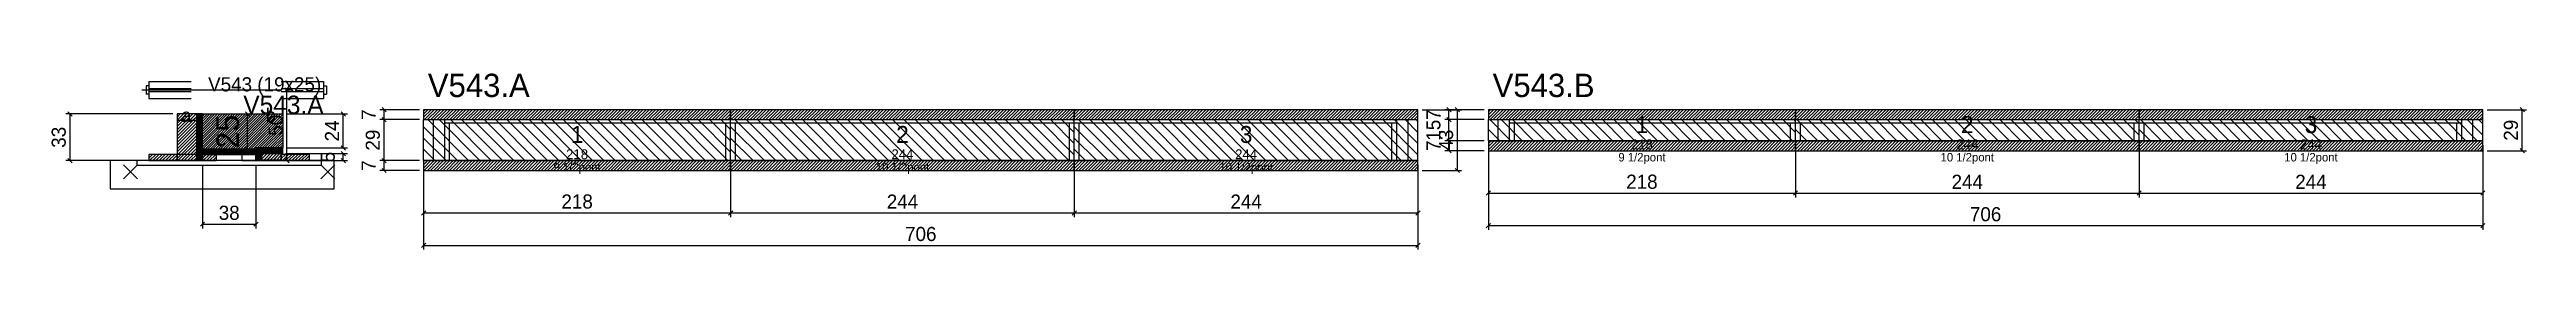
# Model space of a CAD drawing. Extents: x -69 to 1690, y -92 to 33.
import ezdxf
from ezdxf.enums import TextEntityAlignment as Align

# ---------------------------------------------------------------- set-up
doc = ezdxf.new("R2010")
doc.units = 0
for name, color, linetype in [('5', 5, 'Continuous'), ('barrote', 126, 'Continuous'), ('CONCRETO', 251, 'Continuous'), ('COTA', 241, 'Continuous'), ('Cota Seção (2x)', 241, 'Continuous'), ('detalhes', 7, 'Continuous'), ('Hachura', 251, 'Continuous'), ('Madeira', 126, 'Continuous'), ('NOMENCLATURA', 7, 'Continuous'), ('Painéis', 200, 'Continuous'), ('presilha', 224, 'Continuous'), ('Reaproveitamento', 30, 'Continuous'), ('SARR_2.2x7', 40, 'Continuous'), ('SARR_3.5x7', 81, 'Continuous'), ('SCO-___-LAJ', 224, 'Continuous'), ('TENSOR', 224, 'Continuous'), ('texto', 7, 'Continuous'), ('Texto Seção', 7, 'Continuous')]:
    doc.layers.add(name, color=color, linetype=linetype)
doc.dimstyles.new('PAINEL', dxfattribs={"dimtxt": 10, "dimasz": 3, "dimexe": 3, "dimexo": 3, "dimgap": 3, "dimtad": 1, "dimblk": 'OBLIQUE', "dimblk1": 'OBLIQUE', "dimcen": 2.5, "dimclrd": 4, "dimclre": 4, "dimclrt": 240, "dimazin": 3, "dimtfac": 1, "dimtmove": 0, "dimatfit": 3})
doc.dimstyles.new('SECAO2X', dxfattribs={"dimtxt": 16, "dimasz": 3, "dimexe": 3, "dimexo": 3, "dimgap": 3, "dimtad": 1, "dimblk": 'OBLIQUE', "dimblk1": 'OBLIQUE', "dimcen": 2.5, "dimclrd": 4, "dimclre": 4, "dimclrt": 240, "dimazin": 3, "dimtfac": 1, "dimtmove": 0, "dimatfit": 3})

# ---------------------------------------------------------------- blocks, each defined once
blk = doc.blocks.new('_OBLIQUE')
at = {"color": 0, "linetype": 'BYBLOCK'}
blk.add_line((-0.5, -0.5), (0.5, 0.5), dxfattribs=at)

msp = doc.modelspace()

# ---------------------------------------------------------------- hatches: boundary and pattern name
at = {"layer": 'COTA'}
h = msp.add_hatch(dxfattribs=at)
h.set_pattern_fill('ANSI31', scale=0.4)
h.paths.add_polyline_path([(40, -21), (40, 4), (97, 4), (97, -20), (78, -20), (78, -21)])
h = msp.add_hatch(dxfattribs=at)
h.set_pattern_fill('ANSI31', scale=0.5)
h.paths.add_polyline_path([(197, 0), (415, 0), (415, 7), (197, 7)])
h = msp.add_hatch(dxfattribs=at)
h.set_pattern_fill('ANSI31', scale=0.5)
h.paths.add_polyline_path([(415, 0), (659, 0), (659, 7), (415, 7)])
h = msp.add_hatch(dxfattribs=at)
h.set_pattern_fill('ANSI31', scale=0.5)
h.paths.add_polyline_path([(659, 0), (903, 0), (903, 7), (659, 7)])
h = msp.add_hatch(dxfattribs=at)
h.set_pattern_fill('ANSI31', scale=0.5)
h.paths.add_polyline_path([(953, 0), (1171, 0), (1171, 7), (953, 7)])
h = msp.add_hatch(dxfattribs=at)
h.set_pattern_fill('ANSI31', scale=0.5)
h.paths.add_polyline_path([(1171, 0), (1415, 0), (1415, 7), (1171, 7)])
h = msp.add_hatch(dxfattribs=at)
h.set_pattern_fill('ANSI31', scale=0.5)
h.paths.add_polyline_path([(1415, 0), (1659, 0), (1659, 7), (1415, 7)])
h = msp.add_hatch(dxfattribs=at)
h.set_pattern_fill('ANSI31', scale=0.5)
h.paths.add_polyline_path([(953, -22), (1171, -22), (1171, -15), (953, -15)])
h = msp.add_hatch(dxfattribs=at)
h.set_pattern_fill('ANSI31', scale=0.5)
h.paths.add_polyline_path([(1171, -22), (1415, -22), (1415, -15), (1171, -15)])
h = msp.add_hatch(dxfattribs=at)
h.set_pattern_fill('ANSI31', scale=0.5)
h.paths.add_polyline_path([(1415, -22), (1659, -22), (1659, -15), (1415, -15)])
h = msp.add_hatch(dxfattribs=at)
h.set_pattern_fill('ANSI31', scale=0.5)
h.paths.add_polyline_path([(197, -36), (415, -36), (415, -29), (197, -29)])
h = msp.add_hatch(dxfattribs=at)
h.set_pattern_fill('ANSI31', scale=0.5)
h.paths.add_polyline_path([(415, -36), (659, -36), (659, -29), (415, -29)])
h = msp.add_hatch(dxfattribs=at)
h.set_pattern_fill('ANSI31', scale=0.5)
h.paths.add_polyline_path([(659, -36), (903, -36), (903, -29), (659, -29)])
at = {"layer": 'Hachura'}
h = msp.add_hatch(dxfattribs=at)
h.set_pattern_fill('ANSI31', scale=0.5)
h.paths.add_polyline_path([(22, -29), (36, -29), (36, 4), (22, 4)])
h = msp.add_hatch(dxfattribs=at)
h.set_pattern_fill('ANSI31', scale=0.5)
h.paths.add_polyline_path([(22, -0.4), (36, -0.4), (36, 4), (22, 4)])
h = msp.add_hatch(dxfattribs=at)
h.set_pattern_fill('SOLID')
h.paths.add_polyline_path([(36, -29), (40, -29), (40, 4), (36, 4)])
h = msp.add_hatch(dxfattribs=at)
h.set_pattern_fill('ANSI31', scale=0.5)
h.paths.add_polyline_path([(2, -29), (22, -29), (22, -24.6), (2, -24.6)])
h = msp.add_hatch(dxfattribs=at)
h.set_pattern_fill('SOLID')
h.paths.add_polyline_path([(40, -24.6), (78, -24.6), (78, -21), (40, -21)])
h = msp.add_hatch(dxfattribs=at)
h.set_pattern_fill('ANSI31', scale=0.5)
h.paths.add_polyline_path([(40, -29), (50, -29), (50, -24.6), (40, -24.6)])
h = msp.add_hatch(dxfattribs=at)
h.set_pattern_fill('SOLID')
h.paths.add_polyline_path([(78, -24), (97, -24), (97, -20), (78, -20)])
h = msp.add_hatch(dxfattribs=at)
h.set_pattern_fill('SOLID')
h.paths.add_polyline_path([(78, -29), (82, -29), (82, -24), (78, -24)])
h = msp.add_hatch(dxfattribs=at)
h.set_pattern_fill('ANSI31', scale=0.5)
h.paths.add_polyline_path([(82, -29), (96, -29), (96, -24), (82, -24)])
h = msp.add_hatch(dxfattribs=at)
h.set_pattern_fill('ANSI31', scale=0.5)
h.paths.add_polyline_path([(82, -28.4), (96, -28.4), (96, -24), (82, -24)])
h = msp.add_hatch(dxfattribs=at)
h.set_pattern_fill('ANSI31', scale=0.5)
h.paths.add_polyline_path([(96, -29), (116, -29), (116, -24.6), (96, -24.6)])

# ---------------------------------------------------------------- linework, layer by layer
for p, q in [((0, 24), (0, 18)), ((2, 24), (0, 24)), ((2, 18), (0, 18)), ((2, 27), (32, 27)), ((2, 27), (2, 15)), ((2, 22), (32, 22)), ((2, 20), (32, 20)), ((96, 27), (126, 27)), ((96, 22), (126, 22)), ((96, 20), (126, 20)), ((126, 27), (126, 15)), ((126, 24), (128, 24)), ((126, 18), (128, 18)), ((128, 24), (128, 18)), ((2, 15), (32, 15)), ((96, 15), (126, 15))]:
    msp.add_line(p, q)
at = {"layer": 'barrote'}
msp.add_lwpolyline([(-25.5, -49), (133.5, -49), (133.5, -29), (-25.5, -29)], close=True, dxfattribs=at)
at = {"layer": 'CONCRETO'}
msp.add_lwpolyline([(40, -21), (40, 4), (97, 4), (97, -20), (78, -20), (78, -21)], close=True, dxfattribs=at)
at = {"layer": 'Madeira'}
for points in [[(22, -29), (36, -29), (36, 4), (22, 4)], [(22, -0.4), (36, -0.4), (36, 4), (22, 4)], [(2, -29), (22, -29), (22, -24.6), (2, -24.6)], [(22, -29), (36, -29), (36, -24.6), (22, -24.6)], [(40, -29), (50, -29), (50, -24.6), (40, -24.6)], [(68, -29), (78, -29), (78, -24.6), (68, -24.6)], [(82, -29), (96, -29), (96, -24), (82, -24)], [(82, -28.4), (96, -28.4), (96, -24), (82, -24)], [(96, -29), (116, -29), (116, -24.6), (96, -24.6)]]:
    msp.add_lwpolyline(points, close=True, dxfattribs=at)
at = {"layer": 'Painéis'}
for p, q in [((197, 0), (415, 0)), ((197, -29), (197, 0)), ((415, -29), (415, 0)), ((415, -29), (415, 0)), ((415, 0), (659, 0)), ((415, -29), (415, 0)), ((659, -29), (659, 0)), ((659, -29), (659, 0)), ((659, 0), (903, 0)), ((659, -29), (659, 0)), ((903, -29), (903, 0)), ((953, 0), (1171, 0)), ((953, -15), (953, 0)), ((1171, -15), (1171, 0)), ((1171, -15), (1171, 0)), ((1171, 0), (1415, 0)), ((1171, -15), (1171, 0)), ((1415, -15), (1415, 0)), ((1415, -15), (1415, 0)), ((1415, 0), (1659, 0)), ((1415, -15), (1415, 0)), ((1659, -15), (1659, 0)), ((953, -15), (1171, -15)), ((1171, -15), (1415, -15)), ((1415, -15), (1659, -15)), ((197, -29), (415, -29)), ((415, -29), (659, -29)), ((659, -29), (903, -29))]:
    msp.add_line(p, q, dxfattribs=at)
for points in [[(36, -29), (40, -29), (40, 4), (36, 4)], [(40, -24.6), (78, -24.6), (78, -21), (40, -21)], [(78, -24), (97, -24), (97, -20), (78, -20)], [(78, -29), (82, -29), (82, -24), (78, -24)]]:
    msp.add_lwpolyline(points, close=True, dxfattribs=at)
at = {"layer": 'presilha'}
for p, q in [((-16, -42), (-6, -32)), ((-16, -32), (-6, -42)), ((124, -42), (134, -32)), ((124, -32), (134, -42))]:
    msp.add_line(p, q, dxfattribs=at)
at = {"layer": 'Reaproveitamento', "color": 30}
for p, q in [((229, -29), (200, 0)), ((237, -29), (208, 0)), ((245, -29), (216, 0)), ((253, -29), (224, 0)), ((261, -29), (232, 0)), ((269, -29), (240, 0)), ((277, -29), (248, 0)), ((285, -29), (256, 0)), ((293, -29), (264, 0)), ((301, -29), (272, 0)), ((309, -29), (280, 0)), ((317, -29), (288, 0)), ((325, -29), (296, 0)), ((333, -29), (304, 0)), ((341, -29), (312, 0)), ((349, -29), (320, 0)), ((357, -29), (328, 0)), ((365, -29), (336, 0)), ((373, -29), (344, 0)), ((381, -29), (352, 0)), ((389, -29), (360, 0)), ((397, -29), (368, 0)), ((405, -29), (376, 0)), ((413, -29), (384, 0)), ((415, -23), (392, 0)), ((415, -15), (400, 0)), ((415, -7), (408, 0)), ((447, -29), (418, 0)), ((455, -29), (426, 0)), ((463, -29), (434, 0)), ((471, -29), (442, 0)), ((479, -29), (450, 0)), ((487, -29), (458, 0)), ((495, -29), (466, 0)), ((503, -29), (474, 0)), ((511, -29), (482, 0)), ((519, -29), (490, 0)), ((527, -29), (498, 0)), ((535, -29), (506, 0)), ((543, -29), (514, 0)), ((551, -29), (522, 0)), ((559, -29), (530, 0)), ((567, -29), (538, 0)), ((575, -29), (546, 0)), ((583, -29), (554, 0)), ((591, -29), (562, 0)), ((599, -29), (570, 0)), ((607, -29), (578, 0)), ((615, -29), (586, 0)), ((623, -29), (594, 0)), ((631, -29), (602, 0)), ((639, -29), (610, 0)), ((647, -29), (618, 0)), ((655, -29), (626, 0)), ((659, -25), (634, 0)), ((659, -17), (642, 0)), ((659, -9), (650, 0)), ((659, -1), (658, 0)), ((691, -29), (662, 0)), ((699, -29), (670, 0)), ((707, -29), (678, 0)), ((715, -29), (686, 0)), ((723, -29), (694, 0)), ((731, -29), (702, 0)), ((739, -29), (710, 0)), ((747, -29), (718, 0)), ((755, -29), (726, 0)), ((763, -29), (734, 0)), ((771, -29), (742, 0)), ((779, -29), (750, 0)), ((787, -29), (758, 0)), ((795, -29), (766, 0)), ((803, -29), (774, 0)), ((811, -29), (782, 0)), ((819, -29), (790, 0)), ((827, -29), (798, 0)), ((835, -29), (806, 0)), ((843, -29), (814, 0)), ((851, -29), (822, 0)), ((859, -29), (830, 0)), ((867, -29), (838, 0)), ((875, -29), (846, 0)), ((883, -29), (854, 0)), ((891, -29), (862, 0)), ((899, -29), (870, 0)), ((903, -25), (878, 0)), ((903, -17), (886, 0)), ((903, -9), (894, 0)), ((903, -1), (902, 0)), ((969, -15), (954, 0)), ((977, -15), (962, 0)), ((985, -15), (970, 0)), ((993, -15), (978, 0)), ((1001, -15), (986, 0)), ((1009, -15), (994, 0)), ((1017, -15), (1002, 0)), ((1025, -15), (1010, 0)), ((1033, -15), (1018, 0)), ((1041, -15), (1026, 0)), ((1049, -15), (1034, 0)), ((1057, -15), (1042, 0)), ((1065, -15), (1050, 0)), ((1073, -15), (1058, 0)), ((1081, -15), (1066, 0)), ((1089, -15), (1074, 0)), ((1097, -15), (1082, 0)), ((1105, -15), (1090, 0)), ((1113, -15), (1098, 0)), ((1121, -15), (1106, 0)), ((1129, -15), (1114, 0)), ((1137, -15), (1122, 0)), ((1145, -15), (1130, 0)), ((1153, -15), (1138, 0)), ((1161, -15), (1146, 0)), ((1169, -15), (1154, 0)), ((1171, -9), (1162, 0)), ((1171, -1), (1170, 0)), ((1187, -15), (1172, 0)), ((1195, -15), (1180, 0)), ((1203, -15), (1188, 0)), ((1211, -15), (1196, 0)), ((1219, -15), (1204, 0)), ((1227, -15), (1212, 0)), ((1235, -15), (1220, 0)), ((1243, -15), (1228, 0)), ((1251, -15), (1236, 0)), ((1259, -15), (1244, 0)), ((1267, -15), (1252, 0)), ((1275, -15), (1260, 0)), ((1283, -15), (1268, 0)), ((1291, -15), (1276, 0)), ((1299, -15), (1284, 0)), ((1307, -15), (1292, 0)), ((1315, -15), (1300, 0)), ((1323, -15), (1308, 0)), ((1331, -15), (1316, 0)), ((1339, -15), (1324, 0)), ((1347, -15), (1332, 0)), ((1355, -15), (1340, 0)), ((1363, -15), (1348, 0)), ((1371, -15), (1356, 0)), ((1379, -15), (1364, 0)), ((1387, -15), (1372, 0)), ((1395, -15), (1380, 0)), ((1403, -15), (1388, 0)), ((1411, -15), (1396, 0)), ((1415, -11), (1404, 0)), ((1415, -3), (1412, 0)), ((1431, -15), (1416, 0)), ((1439, -15), (1424, 0)), ((1447, -15), (1432, 0)), ((1455, -15), (1440, 0)), ((1463, -15), (1448, 0)), ((1471, -15), (1456, 0)), ((1479, -15), (1464, 0)), ((1487, -15), (1472, 0)), ((1495, -15), (1480, 0)), ((1503, -15), (1488, 0)), ((1511, -15), (1496, 0)), ((1519, -15), (1504, 0)), ((1527, -15), (1512, 0)), ((1535, -15), (1520, 0)), ((1543, -15), (1528, 0)), ((1551, -15), (1536, 0)), ((1559, -15), (1544, 0)), ((1567, -15), (1552, 0)), ((1575, -15), (1560, 0)), ((1583, -15), (1568, 0)), ((1591, -15), (1576, 0)), ((1599, -15), (1584, 0)), ((1607, -15), (1592, 0)), ((1615, -15), (1600, 0)), ((1623, -15), (1608, 0)), ((1631, -15), (1616, 0)), ((1639, -15), (1624, 0)), ((1647, -15), (1632, 0)), ((1655, -15), (1640, 0)), ((1659, -11), (1648, 0)), ((1659, -3), (1656, 0)), ((221, -29), (197, -5)), ((213, -29), (197, -13)), ((439, -29), (415, -5)), ((431, -29), (415, -13)), ((683, -29), (659, -5)), ((675, -29), (659, -13)), ((961, -15), (953, -7)), ((953, -15), (953, -15)), ((1179, -15), (1171, -7)), ((1171, -15), (1171, -15)), ((1423, -15), (1415, -7)), ((1415, -15), (1415, -15)), ((205, -29), (197, -21)), ((197, -29), (197, -29)), ((423, -29), (415, -21)), ((415, -29), (415, -29)), ((667, -29), (659, -21)), ((659, -29), (659, -29))]:
    msp.add_line(p, q, dxfattribs=at)
at = {"layer": 'SARR_2.2x7'}
for p, q in [((204, -29), (204, 0)), ((896, -29), (896, 0)), ((960, -15), (960, 0)), ((1652, -15), (1652, 0)), ((212, -2.2), (415, -2.2)), ((415, -2.2), (659, -2.2)), ((659, -2.2), (888, -2.2)), ((968, -2.2), (1171, -2.2)), ((1171, -2.2), (1415, -2.2)), ((1415, -2.2), (1644, -2.2))]:
    msp.add_line(p, q, dxfattribs=at)
at = {"layer": 'SARR_3.5x7'}
for p, q in [((212, -29), (212, 0)), ((415, -29), (415, 0)), ((415, -29), (415, 0)), ((659, -29), (659, 0)), ((659, -29), (659, 0)), ((888, -29), (888, 0)), ((968, -15), (968, 0)), ((1171, -15), (1171, 0)), ((1171, -15), (1171, 0)), ((1415, -15), (1415, 0)), ((1415, -15), (1415, 0)), ((1644, -15), (1644, 0)), ((215.5, -29), (215.5, -2.2)), ((411.5, -29), (411.5, -2.2)), ((418.5, -29), (418.5, -2.2)), ((655.5, -29), (655.5, -2.2)), ((662.5, -29), (662.5, -2.2)), ((884.5, -29), (884.5, -2.2)), ((968, -15), (971.5, -15)), ((971.5, -15), (971.5, -2.2)), ((1167.5, -15), (1167.5, -2.2)), ((1167.5, -15), (1171, -15)), ((1171, -15), (1174.5, -15)), ((1174.5, -15), (1174.5, -2.2)), ((1411.5, -15), (1411.5, -2.2)), ((1411.5, -15), (1415, -15)), ((1415, -15), (1418.5, -15)), ((1418.5, -15), (1418.5, -2.2)), ((1640.5, -15), (1640.5, -2.2)), ((1640.5, -15), (1644, -15)), ((212, -29), (215.5, -29)), ((411.5, -29), (415, -29)), ((415, -29), (418.5, -29)), ((655.5, -29), (659, -29)), ((659, -29), (662.5, -29)), ((884.5, -29), (888, -29))]:
    msp.add_line(p, q, dxfattribs=at)
at = {"layer": 'SCO-___-LAJ'}
for points in [[(197, 0), (415, 0), (415, 7), (197, 7)], [(415, 0), (659, 0), (659, 7), (415, 7)], [(659, 0), (903, 0), (903, 7), (659, 7)], [(953, 0), (1171, 0), (1171, 7), (953, 7)], [(1171, 0), (1415, 0), (1415, 7), (1171, 7)], [(1415, 0), (1659, 0), (1659, 7), (1415, 7)], [(953, -22), (1171, -22), (1171, -15), (953, -15)], [(1171, -22), (1415, -22), (1415, -15), (1171, -15)], [(1415, -22), (1659, -22), (1659, -15), (1415, -15)], [(-6.5, -32.2), (124.5, -32.2), (124.5, -29), (-6.5, -29)], [(197, -36), (415, -36), (415, -29), (197, -29)], [(415, -36), (659, -36), (659, -29), (415, -29)], [(659, -36), (903, -36), (903, -29), (659, -29)]]:
    msp.add_lwpolyline(points, close=True, dxfattribs=at)
at = {"layer": 'TENSOR'}
msp.add_line((-3, 21), (95, 21), dxfattribs=at)

# ---------------------------------------------------------------- texts
at = {"layer": '5'}
for s, height, p in [('1', 12, (1062, -3.5)), ('2', 12, (1293, -3.5)), ('3', 12, (1537, -3.5)), ('1', 12, (306, -10.5)), ('2', 12, (537, -10.5)), ('3', 12, (781, -10.5)), ('218', 7, (1062, -17.5)), ('244', 7, (1293, -17.5)), ('244', 7, (1537, -17.5)), ('218', 7, (306, -24.5)), ('244', 7, (537, -24.5)), ('244', 7, (781, -24.5))]:
    msp.add_text(s, height=height, dxfattribs=at).set_placement(p, align=Align.MIDDLE_CENTER)
at = {"layer": 'detalhes'}
for s, p in [('a', (25, -1.7)), ('b', (85, -1.7)), ('c', (50, -18.5))]:
    msp.add_text(s, height=9.6, dxfattribs=at).set_placement(p)
at = {"layer": 'NOMENCLATURA'}
for s, p in [('V543.A', (200, 16)), ('V543.B', (956, 16))]:
    msp.add_text(s, height=16.5, dxfattribs=at).set_placement(p)
at = {"layer": 'texto', "char_height": 6, "attachment_point": 5}
for s, insert in [('9 1/2pont', (306, -34.5)), ('10 1/2pont', (537, -34.5)), ('10 1/2pont', (781, -34.5)), ('9 1/2pont', (1062, -27.5)), ('10 1/2pont', (1293, -27.5)), ('10 1/2pont', (1537, -27.5))]:
    msp.add_mtext(s, dxfattribs=dict(at, insert=insert))
at = {"layer": 'Texto Seção'}
for s, height, p in [('V543 (19x25)', 10, (44, 20)), ('V543.A', 13, (69, 4))]:
    msp.add_text(s, height=height, dxfattribs=at).set_placement(p)

# ---------------------------------------------------------------- dimensions: what is measured, and where the dimension line sits
at = {"layer": 'COTA'}
for base, p1, p2 in [((100, -29), (96, -29), (96, 21)), ((-54, -29), (2, -29), (22, 4)), ((140, -20), (97, -20), (97, 4)), ((169, 0), (197, 0), (197, 7)), ((169, -29), (197, -29), (197, 0)), ((931, -36), (903, -36), (903, 7)), ((925, 0), (953, 0), (953, 7)), ((925, -15), (953, -15), (953, 0)), ((1687, -22), (1659, -22), (1659, 7)), ((925, -22), (953, -22), (953, -15)), ((140, -29), (96, -29), (96, -24)), ((169, -36), (197, -36), (197, -29))]:
    msp.add_linear_dim(base=base, p1=p1, p2=p2, angle=90, dimstyle='PAINEL', dxfattribs=at).render()
for base, p1, p2 in [((953, -52), (953, -15), (1171, -15)), ((953, -75), (953, -15), (1659, -15)), ((1171, -52), (1171, -15), (1415, -15)), ((1415, -52), (1415, -15), (1659, -15)), ((40, -74), (40, -29), (78, -29)), ((197, -66), (197, -29), (415, -29)), ((197, -89), (197, -29), (903, -29)), ((415, -66), (415, -29), (659, -29)), ((659, -66), (659, -29), (903, -29))]:
    msp.add_linear_dim(base=base, p1=p1, p2=p2, dimstyle='PAINEL', dxfattribs=at).render()
at = {"layer": 'Cota Seção (2x)'}
msp.add_linear_dim(base=(72, -21), p1=(40, -21), p2=(40, 4), angle=90, dimstyle='SECAO2X', dxfattribs=at).render()

doc.saveas('drawing.dxf')
